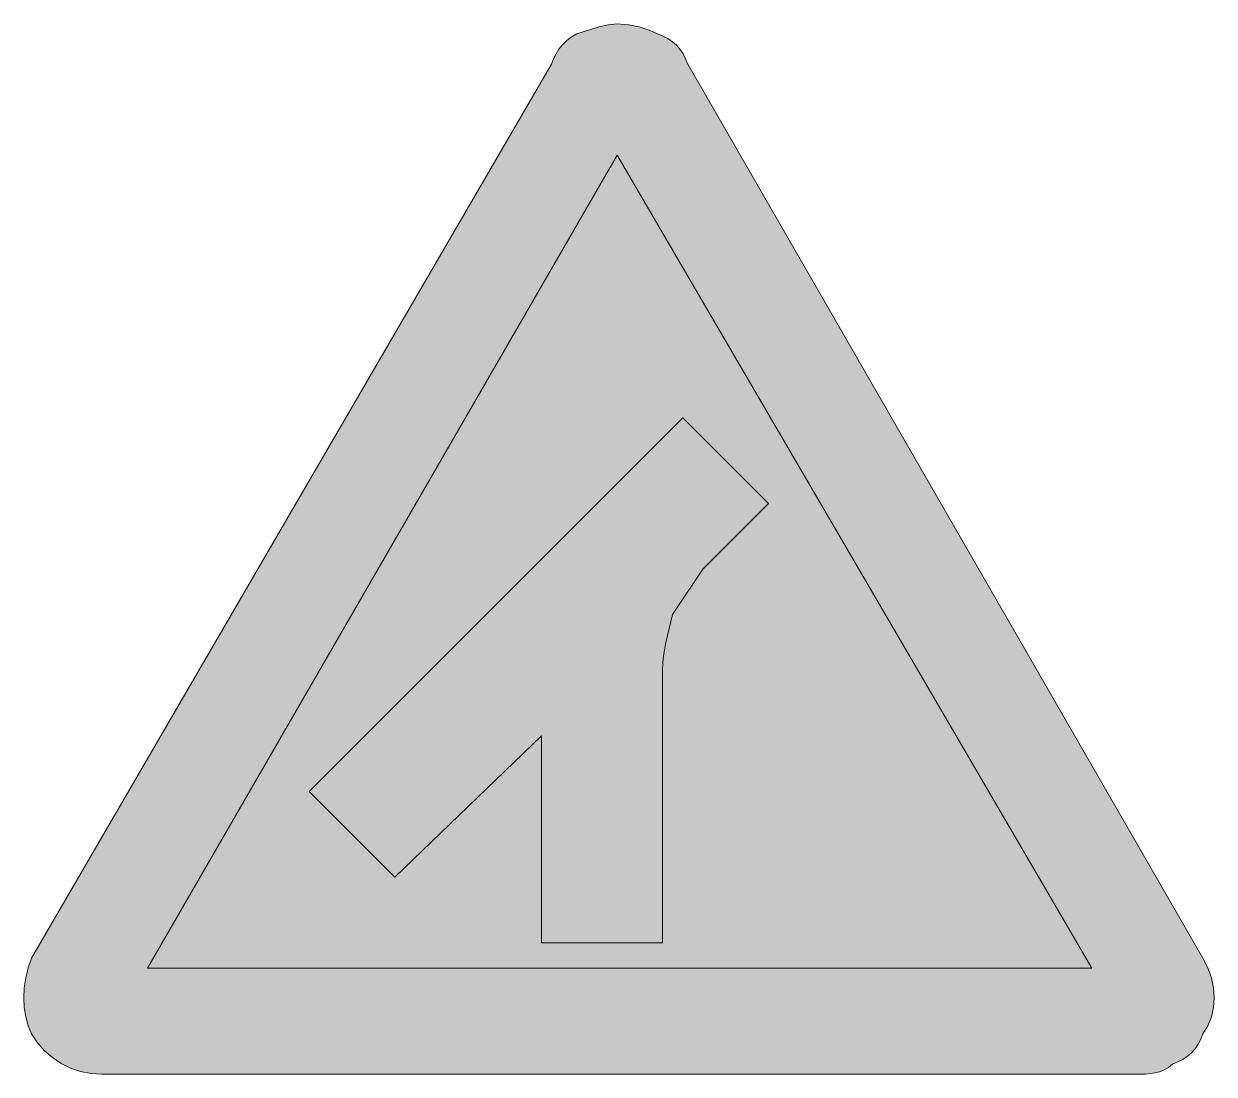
# Model space of a CAD drawing. Header units: metres. Extents: x 143 to 426, y 11 to 261.
import ezdxf

# ---------------------------------------------------------------- set-up
doc = ezdxf.new("R2010")
doc.units = ezdxf.units.M
for name, color, linetype, true_color in [('FILL_BLACK_000000', 7, 'Continuous', 0x000000), ('FILL_RED_FF0000', 7, 'Continuous', 0xff0000), ('FILL_WHITE_FFFFFF', 7, 'Continuous', 0xffffff)]:
    doc.layers.add(name, color=color, linetype=linetype, true_color=true_color)

msp = doc.modelspace()

# ---------------------------------------------------------------- hatches: boundary and pattern name
at = {"layer": 'FILL_BLACK_000000', "true_color": 0x000000}
h = msp.add_hatch(color=7, dxfattribs=at)
h.dxf.hatch_style = 1
h.paths.add_polyline_path([(319.89, 146.64), (304.29, 131.04), (297.09, 120.24), (295.44, 113.64), (294.9, 110.45), (294.74, 108.79), (294.69, 107.04), (294.69, 42.24), (265.89, 42.24), (265.89, 91.44), (231.09, 57.84), (210.69, 78.24), (299.49, 167.04), (319.89, 146.64)])
at = {"layer": 'FILL_RED_FF0000', "true_color": 0xff0000}
h = msp.add_hatch(color=7, dxfattribs=at)
h.dxf.hatch_style = 1
h.paths.add_polyline_path([(268.29, 251.04), (268.79, 252.33), (269.4, 253.51), (270.08, 254.58), (270.84, 255.54), (271.65, 256.38), (272.51, 257.11), (273.39, 257.73), (274.29, 258.24), (279.54, 259.89), (281.88, 260.43), (283.89, 260.64), (286.57, 260.43), (289.14, 259.89), (291.48, 259.12), (293.49, 258.24), (294.78, 257.73), (295.96, 257.11), (297.03, 256.38), (297.99, 255.54), (298.83, 254.58), (299.56, 253.51), (300.18, 252.33), (300.69, 251.04), (423.09, 38.64), (424.27, 36.34), (425.12, 33.97), (425.62, 31.57), (425.79, 29.19), (425.62, 26.86), (425.12, 24.63), (424.27, 22.55), (423.09, 20.64), (422.58, 19.35), (421.97, 18.16), (421.23, 17.1), (420.39, 16.14), (419.43, 15.3), (418.36, 14.56), (417.18, 13.95), (415.89, 13.44), (414.94, 12.65), (413.9, 12.05), (412.81, 11.63), (411.69, 11.34), (409.48, 11.08), (407.49, 11.04), (161.49, 11.04), (158.85, 11.21), (156.33, 11.7), (153.96, 12.5), (151.74, 13.59), (149.69, 14.97), (147.82, 16.61), (146.15, 18.5), (144.69, 20.64), (143.9, 22.55), (143.34, 24.63), (143, 26.86), (142.89, 29.19), (143, 31.57), (143.34, 33.97), (143.9, 36.34), (144.69, 38.64), (268.29, 251.04)])
at = {"layer": 'FILL_WHITE_FFFFFF', "true_color": 0xffffff}
h = msp.add_hatch(color=7, dxfattribs=at)
h.dxf.hatch_style = 1
h.paths.add_polyline_path([(172.29, 36.24), (283.89, 229.44), (396.69, 36.24), (172.29, 36.24)])

# ---------------------------------------------------------------- linework, layer by layer
at = {"layer": 'FILL_BLACK_000000', "lineweight": 0, "true_color": 0x000000}
msp.add_lwpolyline([(319.89, 146.64), (304.29, 131.04), (297.09, 120.24), (295.44, 113.64), (294.9, 110.45), (294.74, 108.79), (294.69, 107.04), (294.69, 42.24), (265.89, 42.24), (265.89, 91.44), (231.09, 57.84), (210.69, 78.24), (299.49, 167.04)], close=True, dxfattribs=at)
at = {"layer": 'FILL_RED_FF0000', "lineweight": 0, "true_color": 0xff0000}
msp.add_lwpolyline([(268.29, 251.04), (268.79, 252.33), (269.4, 253.51), (270.08, 254.58), (270.84, 255.54), (271.65, 256.38), (272.51, 257.11), (273.39, 257.73), (274.29, 258.24), (279.54, 259.89), (281.88, 260.43), (283.89, 260.64), (286.57, 260.43), (289.14, 259.89), (291.48, 259.12), (293.49, 258.24), (294.78, 257.73), (295.96, 257.11), (297.03, 256.38), (297.99, 255.54), (298.83, 254.58), (299.56, 253.51), (300.18, 252.33), (300.69, 251.04), (423.09, 38.64), (424.27, 36.34), (425.12, 33.97), (425.62, 31.57), (425.79, 29.19), (425.62, 26.86), (425.12, 24.63), (424.27, 22.55), (423.09, 20.64), (422.58, 19.35), (421.97, 18.16), (421.23, 17.1), (420.39, 16.14), (419.43, 15.3), (418.36, 14.56), (417.18, 13.95), (415.89, 13.44), (414.94, 12.65), (413.9, 12.05), (412.81, 11.63), (411.69, 11.34), (409.48, 11.08), (407.49, 11.04), (161.49, 11.04), (158.85, 11.21), (156.33, 11.7), (153.96, 12.5), (151.74, 13.59), (149.69, 14.97), (147.82, 16.61), (146.15, 18.5), (144.69, 20.64), (143.9, 22.55), (143.34, 24.63), (143, 26.86), (142.89, 29.19), (143, 31.57), (143.34, 33.97), (143.9, 36.34), (144.69, 38.64)], close=True, dxfattribs=at)
at = {"layer": 'FILL_WHITE_FFFFFF', "lineweight": 0, "true_color": 0xff0000}
msp.add_lwpolyline([(172.29, 36.24), (283.89, 229.44), (396.69, 36.24)], close=True, dxfattribs=at)

doc.saveas('drawing.dxf')
